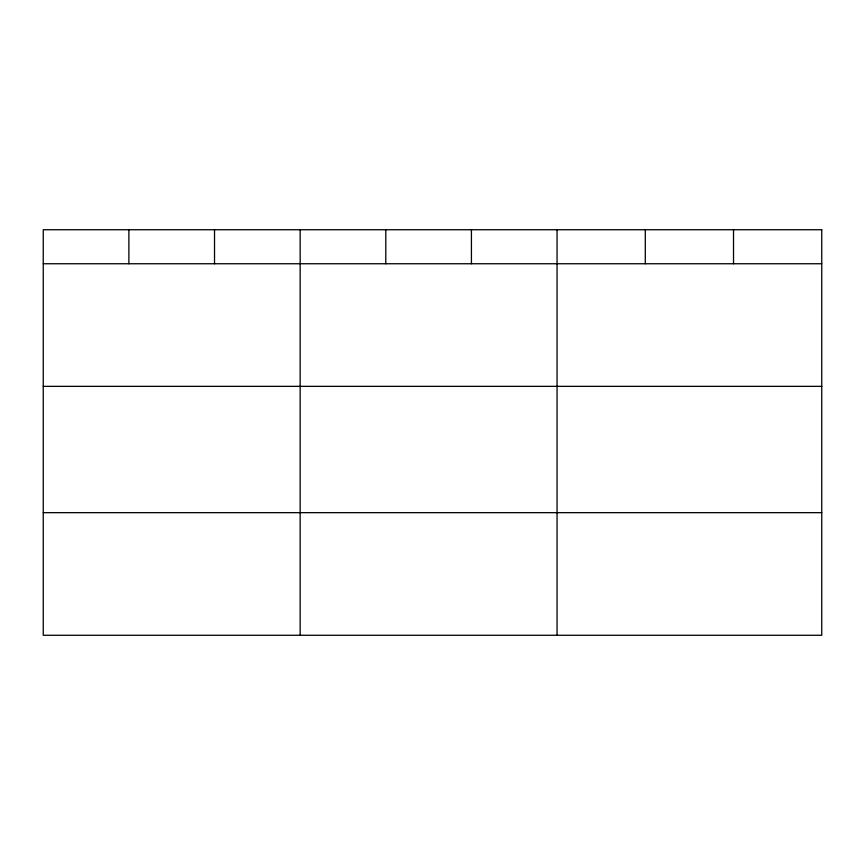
<?xml version="1.0" encoding="UTF-8"?>
<svg xmlns="http://www.w3.org/2000/svg" width="865" height="865" viewBox="0 0 865 865"><rect width="100%" height="100%" fill="white"/><g stroke="black" fill="none" stroke-linecap="round" stroke-linejoin="round"><path stroke-width="1.3" d="M43.25 263.749L821.75 263.749M43.25 386.352L821.75 386.352M43.25 512.664L821.75 512.664M733.52 229.733L733.52 263.749M645.29 229.733L645.29 263.749M557.06 229.733L557.06 635.267M471.425 229.733L471.425 263.749M385.79 229.733L385.79 263.749M300.155 229.733L300.155 635.267M214.52 229.733L214.52 263.749M128.885 229.733L128.885 263.749M821.75 229.733L43.25 229.733L43.25 635.267L821.75 635.267L821.75 229.733"/></g></svg>
